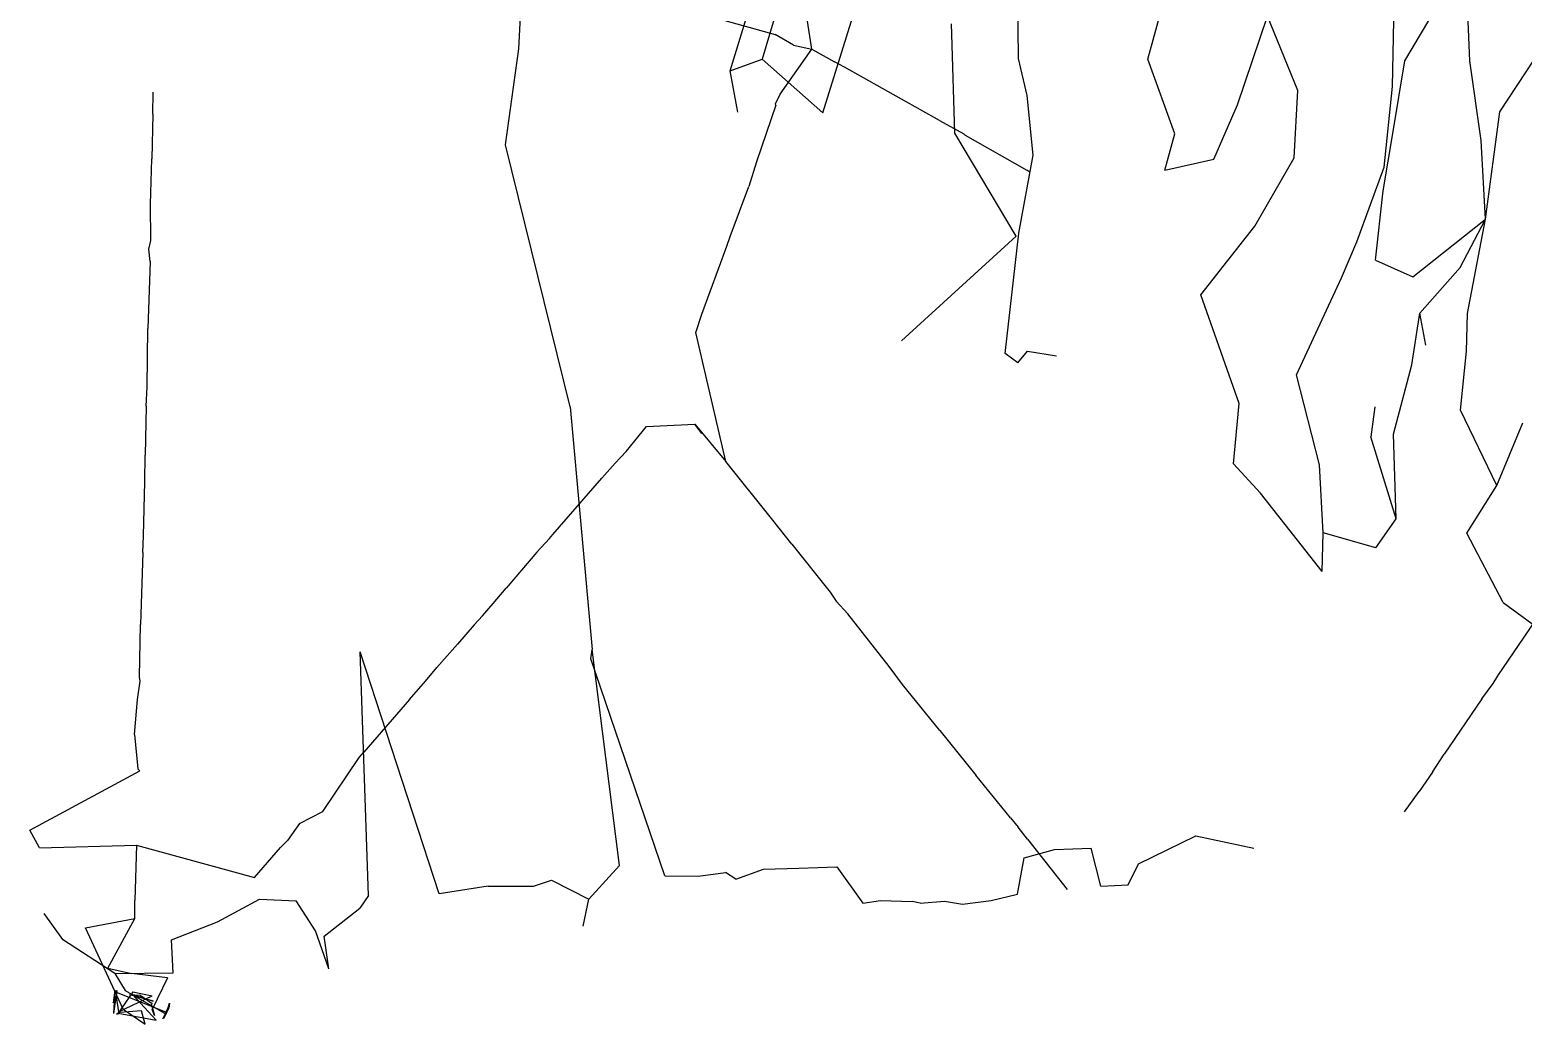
# Model space of a CAD drawing. Extents: x -744176.4 to -744149.3, y -1044958.5 to -1044927.3.
# Drawn here: x -744169.6 to -744159.39, y -1044958.45 to -1044951.66 of the extents above; entities that cross this region are included whole.
import ezdxf

# ---------------------------------------------------------------- set-up
doc = ezdxf.new("R2010")
doc.units = 0

msp = doc.modelspace()

# ---------------------------------------------------------------- linework, layer by layer
at = {"layer": 'SKELETON'}
for p, q in [((-744166.251999, -1044951.789001, 195.556), (-744166.223007, -1044951.213989, 195.565994)), ((-744164.404007, -1044951.22998, 195.511002), (-744164.589996, -1044951.859009, 195.520004)), ((-744162.837997, -1044951.853027, 195.457001), (-744162.843002, -1044951.346985, 195.468994)), ((-744161.953995, -1044951.857971, 195.453003), (-744161.800003, -1044951.30603, 195.449997)), ((-744159.751999, -1044951.869019, 195.397995), (-744159.774002, -1044951.356995, 195.395004)), ((-744165.024002, -1044951.544006, 200.873993), (-744164.5, -1044951.690002, 200.860001)), ((-744164.809006, -1044951.939026, 195.522003), (-744164.695999, -1044951.572998, 195.520004)), ((-744164.175003, -1044952.226013, 195.498993), (-744163.968994, -1044951.567017, 195.494003)), ((-744161.341003, -1044952.169983, 195.425995), (-744161.134995, -1044951.564026, 195.427002)), ((-744160.927994, -1044952.072021, 195.425995), (-744161.134995, -1044951.564026, 195.427002)), ((-744164.25, -1044951.789978, 200.865005), (-744164.279999, -1044951.599976, 200.914001)), ((-744163.292999, -1044951.687988, 195.477997), (-744163.296005, -1044951.617981, 195.475998)), ((-744160.279999, -1044952.046021, 195.397995), (-744160.270996, -1044951.594971, 195.395004)), ((-744160.195999, -1044951.869995, 195.397003), (-744160.031998, -1044951.593994, 195.395996)), ((-744164.376007, -1044951.763977, 201.003998), (-744164.5, -1044951.690002, 200.860001)), ((-744164.376007, -1044951.763977, 201.003998), (-744164.25, -1044951.789978, 200.865005)), ((-744163.272995, -1044952.36499, 195.473999), (-744163.292999, -1044951.687988, 195.477997)), ((-744166.343994, -1044952.44397, 195.542007), (-744166.251999, -1044951.789001, 195.556)), ((-744164.809006, -1044951.939026, 195.522003), (-744164.589996, -1044951.859009, 195.520004)), ((-744164.175003, -1044952.226013, 195.498993), (-744164.589996, -1044951.859009, 195.520004)), ((-744164.466003, -1044952.096985, 200.983994), (-744164.25, -1044951.789978, 200.865005)), ((-744164.25, -1044951.789978, 200.865005), (-744164.095001, -1044951.875977, 200.843002)), ((-744164.026993, -1044951.914001, 200.876007), (-744164.095001, -1044951.875977, 200.843002)), ((-744162.776993, -1044952.106018, 195.457001), (-744162.837997, -1044951.853027, 195.457001)), ((-744161.768997, -1044952.367981, 195.425995), (-744161.953995, -1044951.857971, 195.453003)), ((-744160.276001, -1044952.354004, 195.404999), (-744160.195999, -1044951.869995, 195.397003)), ((-744159.673996, -1044952.414978, 195.380005), (-744159.751999, -1044951.869019, 195.397995)), ((-744159.548004, -1044952.218994, 195.384995), (-744159.309998, -1044951.857971, 195.373001)), ((-744164.755997, -1044952.219971, 195.520996), (-744164.809006, -1044951.939026, 195.522003)), ((-744163.378006, -1044952.276978, 200.826996), (-744164.026993, -1044951.914001, 200.876007)), ((-744168.755005, -1044952.234009, 201.177994), (-744168.753006, -1044952.085022, 201.154999)), ((-744160.951996, -1044952.533997, 195.397003), (-744160.927994, -1044952.072021, 195.425995)), ((-744160.337997, -1044952.596008, 195.397003), (-744160.279999, -1044952.046021, 195.397995)), ((-744164.496002, -1044952.174011, 201.005005), (-744164.628998, -1044952.560974, 200.998993)), ((-744164.498001, -1044952.164978, 200.992004), (-744164.466003, -1044952.096985, 200.983994)), ((-744164.496002, -1044952.174011, 201.005005), (-744164.498001, -1044952.164978, 200.992004)), ((-744162.737, -1044952.513977, 195.468994), (-744162.776993, -1044952.106018, 195.457001)), ((-744161.501999, -1044952.541992, 195.421997), (-744161.341003, -1044952.169983, 195.425995)), ((-744168.755005, -1044952.234009, 201.177994), (-744168.761993, -1044952.539001, 201.184998)), ((-744163.378006, -1044952.276978, 200.826996), (-744163.210999, -1044952.369019, 200.834)), ((-744159.645996, -1044952.953003, 195.369995), (-744159.548004, -1044952.218994, 195.384995)), ((-744162.854004, -1044953.06897, 195.457001), (-744163.272995, -1044952.36499, 195.473999)), ((-744163.203003, -1044952.379028, 200.843002), (-744163.210999, -1044952.369019, 200.834)), ((-744163.203003, -1044952.379028, 200.843002), (-744162.781006, -1044952.617981, 200.811996)), ((-744161.837997, -1044952.617981, 195.436005), (-744161.768997, -1044952.367981, 195.425995)), ((-744160.343994, -1044952.758972, 195.393997), (-744160.276001, -1044952.354004, 195.404999)), ((-744165.901001, -1044954.234009, 195.5), (-744166.343994, -1044952.44397, 195.542007)), ((-744159.645996, -1044952.953003, 195.369995), (-744159.673996, -1044952.414978, 195.380005)), ((-744168.770996, -1044952.849976, 201.218994), (-744168.761993, -1044952.539001, 201.184998)), ((-744164.628998, -1044952.560974, 200.998993), (-744164.679993, -1044952.72998, 201.022003)), ((-744162.834, -1044953.046997, 195.455002), (-744162.737, -1044952.513977, 195.468994)), ((-744161.837997, -1044952.617981, 195.436005), (-744161.501999, -1044952.541992, 195.421997)), ((-744161.222, -1044953.000977, 195.427002), (-744160.951996, -1044952.533997, 195.397003)), ((-744160.524994, -1044953.106018, 195.397003), (-744160.337997, -1044952.596008, 195.397003)), ((-744162.759995, -1044952.632019, 200.811996), (-744162.781006, -1044952.617981, 200.811996)), ((-744164.807999, -1044953.070007, 201.029999), (-744164.679993, -1044952.72998, 201.022003)), ((-744160.395996, -1044953.232971, 195.395004), (-744160.343994, -1044952.758972, 195.393997)), ((-744168.768997, -1044953.096985, 201.255005), (-744168.770996, -1044952.849976, 201.218994)), ((-744161.589996, -1044953.469971, 195.423996), (-744161.222, -1044953.000977, 195.427002)), ((-744160.141006, -1044953.346985, 195.373001), (-744159.645996, -1044952.953003, 195.369995)), ((-744159.819, -1044953.281982, 195.365005), (-744159.645996, -1044952.953003, 195.369995)), ((-744159.768005, -1044953.596985, 195.365005), (-744159.645996, -1044952.953003, 195.369995)), ((-744168.781006, -1044953.156006, 201.238998), (-744168.768997, -1044953.096985, 201.255005)), ((-744164.830994, -1044953.135986, 201.029999), (-744164.807999, -1044953.070007, 201.029999)), ((-744163.638, -1044953.78302, 195.423996), (-744162.854004, -1044953.06897, 195.457001)), ((-744162.929001, -1044953.869019, 195.404999), (-744162.834, -1044953.046997, 195.455002)), ((-744160.628998, -1044953.35199, 195.403), (-744160.524994, -1044953.106018, 195.397003)), ((-744168.772995, -1044953.242004, 201.25), (-744168.781006, -1044953.156006, 201.238998)), ((-744165.001999, -1044953.601013, 201.054001), (-744164.830994, -1044953.135986, 201.029999)), ((-744168.772995, -1044953.242004, 201.25), (-744168.787994, -1044953.700012, 201.279999)), ((-744160.395996, -1044953.232971, 195.395004), (-744160.141006, -1044953.346985, 195.373001)), ((-744160.093002, -1044953.593994, 195.373001), (-744159.819, -1044953.281982, 195.365005)), ((-744160.938004, -1044954.015015, 195.389008), (-744160.628998, -1044953.35199, 195.403)), ((-744161.328003, -1044954.210999, 195.389999), (-744161.589996, -1044953.469971, 195.423996)), ((-744165.042007, -1044953.72699, 201.061005), (-744165.001999, -1044953.601013, 201.054001)), ((-744160.149002, -1044953.947021, 195.384995), (-744160.093002, -1044953.593994, 195.373001)), ((-744160.052002, -1044953.812988, 195.386993), (-744160.093002, -1044953.593994, 195.373001)), ((-744159.776001, -1044953.853027, 195.365005), (-744159.768005, -1044953.596985, 195.365005)), ((-744168.792999, -1044954.096985, 201.306), (-744168.787994, -1044953.700012, 201.279999)), ((-744164.837006, -1044954.609009, 201.115005), (-744165.042007, -1044953.72699, 201.061005)), ((-744162.843002, -1044953.932983, 195.404999), (-744162.929001, -1044953.869019, 195.404999)), ((-744162.843002, -1044953.932983, 195.404999), (-744162.774994, -1044953.853027, 195.408997)), ((-744162.774994, -1044953.853027, 195.408997), (-744162.578003, -1044953.88501, 195.406006)), ((-744159.815002, -1044954.257996, 195.371994), (-744159.776001, -1044953.853027, 195.365005)), ((-744160.779007, -1044954.630005, 195.376999), (-744160.938004, -1044954.015015, 195.389008)), ((-744160.274994, -1044954.421021, 195.380997), (-744160.149002, -1044953.947021, 195.384995)), ((-744168.798996, -1044954.22998, 201.311996), (-744168.792999, -1044954.096985, 201.306)), ((-744168.798996, -1044954.22998, 201.311996), (-744168.806, -1044954.564026, 201.347)), ((-744161.367996, -1044954.624023, 195.367004), (-744161.328003, -1044954.210999, 195.389999)), ((-744165.901001, -1044954.234009, 195.5), (-744165.751007, -1044955.893005, 195.544006)), ((-744160.401001, -1044954.234009, 195.376007), (-744160.429993, -1044954.439026, 195.376007)), ((-744159.567001, -1044954.771973, 195.358994), (-744159.815002, -1044954.257996, 195.371994)), ((-744165.518997, -1044954.539978, 201.123993), (-744165.380005, -1044954.369995, 201.123001)), ((-744165.380005, -1044954.369995, 201.123001), (-744165.048996, -1044954.353027, 201.091003)), ((-744165.001007, -1044954.416992, 201.093994), (-744165.048996, -1044954.353027, 201.091003)), ((-744165.048996, -1044954.353027, 201.091003), (-744164.837006, -1044954.609009, 201.115005)), ((-744160.255997, -1044955.000977, 195.358002), (-744160.274994, -1044954.421021, 195.380997)), ((-744159.567001, -1044954.771973, 195.358994), (-744159.391006, -1044954.344971, 195.358002)), ((-744160.255997, -1044955.000977, 195.358002), (-744160.429993, -1044954.439026, 195.376007)), ((-744168.809998, -1044954.747009, 201.376999), (-744168.806, -1044954.564026, 201.347)), ((-744165.684998, -1044954.723022, 201.153), (-744165.595001, -1044954.619019, 201.141006)), ((-744165.518997, -1044954.539978, 201.123993), (-744165.595001, -1044954.619019, 201.141006)), ((-744164.516006, -1044955.01001, 201.126999), (-744164.837006, -1044954.609009, 201.115005)), ((-744161.182999, -1044954.823975, 195.369995), (-744161.367996, -1044954.624023, 195.367004)), ((-744160.753998, -1044955.094971, 195.352005), (-744160.779007, -1044954.630005, 195.376999)), ((-744166.020004, -1044955.107971, 201.186996), (-744165.684998, -1044954.723022, 201.153)), ((-744168.819, -1044955.116028, 201.371994), (-744168.809998, -1044954.747009, 201.376999)), ((-744160.761993, -1044955.359009, 195.345993), (-744161.182999, -1044954.823975, 195.369995)), ((-744159.772995, -1044955.098022, 195.375), (-744159.567001, -1044954.771973, 195.358994)), ((-744164.386002, -1044955.171997, 201.132004), (-744164.516006, -1044955.01001, 201.126999)), ((-744160.393997, -1044955.197998, 195.341995), (-744160.255997, -1044955.000977, 195.358002)), ((-744168.822006, -1044955.229004, 201.395996), (-744168.819, -1044955.116028, 201.371994)), ((-744166.130005, -1044955.228027, 201.207993), (-744166.042999, -1044955.133972, 201.186996)), ((-744166.042999, -1044955.133972, 201.186996), (-744166.020004, -1044955.107971, 201.186996)), ((-744160.761993, -1044955.359009, 195.345993), (-744160.753998, -1044955.094971, 195.352005)), ((-744160.393997, -1044955.197998, 195.341995), (-744160.753998, -1044955.094971, 195.352005)), ((-744159.524002, -1044955.570984, 195.332993), (-744159.772995, -1044955.098022, 195.375)), ((-744168.822006, -1044955.229004, 201.395996), (-744168.837997, -1044955.723022, 201.429001)), ((-744166.130005, -1044955.228027, 201.207993), (-744166.339005, -1044955.473022, 201.238007)), ((-744164.386002, -1044955.171997, 201.132004), (-744164.125, -1044955.502014, 201.113998)), ((-744166.429001, -1044955.578003, 201.240005), (-744166.339005, -1044955.473022, 201.238007)), ((-744164.125, -1044955.502014, 201.113998), (-744164.084, -1044955.562988, 201.113998)), ((-744166.501007, -1044955.663025, 201.240997), (-744166.429001, -1044955.578003, 201.240005)), ((-744164.003006, -1044955.650024, 201.141006), (-744164.084, -1044955.562988, 201.113998)), ((-744163.720993, -1044956.01001, 201.123993), (-744164.003006, -1044955.650024, 201.141006)), ((-744159.524002, -1044955.570984, 195.332993), (-744159.270004, -1044955.758972, 195.328995)), ((-744168.845993, -1044956.080017, 201.455002), (-744168.837997, -1044955.723022, 201.429001)), ((-744166.557999, -1044955.723999, 201.255005), (-744166.671997, -1044955.856018, 201.266998)), ((-744166.557999, -1044955.723999, 201.255005), (-744166.501007, -1044955.663025, 201.240997)), ((-744159.561005, -1044956.072998, 201), (-744159.307007, -1044955.702026, 200.964996)), ((-744166.813995, -1044956.015015, 201.281006), (-744166.671997, -1044955.856018, 201.266998)), ((-744167.281006, -1044957.572998, 195.552002), (-744167.337997, -1044955.909973, 195.533005)), ((-744166.798004, -1044957.562988, 195.528), (-744167.337997, -1044955.909973, 195.533005)), ((-744165.761002, -1044955.95697, 195.490005), (-744165.751007, -1044955.893005, 195.544006)), ((-744165.253998, -1044957.439026, 195.494003), (-744165.761002, -1044955.95697, 195.490005)), ((-744165.565002, -1044957.369995, 195.498001), (-744165.751007, -1044955.893005, 195.544006)), ((-744166.889999, -1044956.109009, 201.302002), (-744166.813995, -1044956.015015, 201.281006)), ((-744163.630997, -1044956.130981, 201.132004), (-744163.720993, -1044956.01001, 201.123993)), ((-744168.860001, -1044956.234009, 201.459), (-744168.841003, -1044956.109009, 201.466995)), ((-744168.841003, -1044956.109009, 201.466995), (-744168.845993, -1044956.080017, 201.455002)), ((-744167.001007, -1044956.234009, 201.311996), (-744166.889999, -1044956.109009, 201.302002)), ((-744163.375, -1044956.447021, 201.143005), (-744163.630997, -1044956.130981, 201.132004)), ((-744159.671005, -1044956.231018, 201.020996), (-744159.591995, -1044956.125977, 200.998993)), ((-744159.591995, -1044956.125977, 200.998993), (-744159.561005, -1044956.072998, 201)), ((-744168.880005, -1044956.473022, 201.505005), (-744168.860001, -1044956.234009, 201.459)), ((-744167.001007, -1044956.234009, 201.311996), (-744167.311996, -1044956.594971, 201.341003)), ((-744159.671005, -1044956.231018, 201.020996), (-744159.927002, -1044956.609009, 201.050995)), ((-744168.880005, -1044956.473022, 201.505005), (-744168.856003, -1044956.708984, 201.496994)), ((-744163.375, -1044956.447021, 201.143005), (-744163.130005, -1044956.752014, 201.154007)), ((-744167.593002, -1044957, 201.304993), (-744167.343994, -1044956.632019, 201.343002)), ((-744167.343994, -1044956.632019, 201.343002), (-744167.311996, -1044956.594971, 201.341003)), ((-744160.007004, -1044956.731018, 201.054001), (-744159.927002, -1044956.609009, 201.050995)), ((-744169.595001, -1044957.127991, 201.707001), (-744168.843002, -1044956.721008, 201.526993)), ((-744168.856003, -1044956.708984, 201.496994), (-744168.843002, -1044956.721008, 201.526993)), ((-744162.891998, -1044957.04303, 201.175995), (-744163.130005, -1044956.752014, 201.154007)), ((-744160.007004, -1044956.731018, 201.054001), (-744160.098007, -1044956.864014, 201.067993)), ((-744160.199997, -1044957.002991, 201.085999), (-744160.098007, -1044956.864014, 201.067993)), ((-744167.751999, -1044957.080994, 201.358002), (-744167.832993, -1044957.197021, 201.410004)), ((-744167.751999, -1044957.080994, 201.358002), (-744167.593002, -1044957, 201.304993)), ((-744162.891998, -1044957.04303, 201.175995), (-744162.839996, -1044957.106018, 201.179001)), ((-744169.529999, -1044957.247986, 201.705002), (-744169.595001, -1044957.127991, 201.707001)), ((-744162.774994, -1044957.189026, 201.175995), (-744162.839996, -1044957.106018, 201.179001)), ((-744162.774994, -1044957.189026, 201.175995), (-744162.505005, -1044957.531982, 201.177002)), ((-744162.016998, -1044957.357971, 195.406998), (-744161.625, -1044957.166016, 195.375)), ((-744161.625, -1044957.166016, 195.375), (-744161.227997, -1044957.250977, 195.365997)), ((-744169.529999, -1044957.247986, 201.705002), (-744168.865005, -1044957.22998, 201.559998)), ((-744168.865005, -1044957.22998, 201.559998), (-744168.878006, -1044957.607971, 201.585007)), ((-744168.865005, -1044957.22998, 201.559998), (-744168.059998, -1044957.452026, 201.436996)), ((-744168.059998, -1044957.452026, 201.436996), (-744167.882004, -1044957.244995, 201.425995)), ((-744167.882004, -1044957.244995, 201.425995), (-744167.832993, -1044957.197021, 201.410004)), ((-744162.798996, -1044957.315979, 195.434006), (-744162.591995, -1044957.258972, 195.436005)), ((-744162.591995, -1044957.258972, 195.436005), (-744162.339996, -1044957.250977, 195.429001)), ((-744162.274002, -1044957.51001, 195.436996), (-744162.339996, -1044957.250977, 195.429001)), ((-744165.565002, -1044957.369995, 195.498001), (-744165.774994, -1044957.598022, 195.548004)), ((-744164.770004, -1044957.461975, 195.498993), (-744164.580994, -1044957.393005, 195.483002)), ((-744164.580994, -1044957.393005, 195.483002), (-744164.339005, -1044957.387024, 195.488007)), ((-744164.339005, -1044957.387024, 195.488007), (-744164.080002, -1044957.379028, 195.483002)), ((-744164.080002, -1044957.379028, 195.483002), (-744163.901001, -1044957.625977, 195.490997)), ((-744162.843994, -1044957.564026, 195.473999), (-744162.798996, -1044957.315979, 195.434006)), ((-744162.087997, -1044957.5, 195.427002), (-744162.016998, -1044957.357971, 195.406998)), ((-744166.151993, -1044957.510986, 195.498001), (-744166.029999, -1044957.468994, 195.5)), ((-744166.029999, -1044957.468994, 195.5), (-744165.774994, -1044957.598022, 195.548004)), ((-744165.253998, -1044957.439026, 195.494003), (-744165.026001, -1044957.440979, 195.488998)), ((-744165.026001, -1044957.440979, 195.488998), (-744164.839996, -1044957.416992, 195.487)), ((-744164.770004, -1044957.461975, 195.498993), (-744164.839996, -1044957.416992, 195.487)), ((-744167.281006, -1044957.572998, 195.552002), (-744167.339996, -1044957.659973, 195.647995)), ((-744166.462006, -1044957.510986, 195.5), (-744166.798004, -1044957.562988, 195.528)), ((-744166.462006, -1044957.510986, 195.5), (-744166.151993, -1044957.510986, 195.498001)), ((-744165.813004, -1044957.783997, 195.559006), (-744165.774994, -1044957.598022, 195.548004)), ((-744163.024002, -1044957.609009, 195.487), (-744162.843994, -1044957.564026, 195.473999)), ((-744162.274002, -1044957.51001, 195.436996), (-744162.087997, -1044957.5, 195.427002)), ((-744169.5, -1044957.695984, 195.582993), (-744169.371002, -1044957.874023, 195.746994)), ((-744168.878006, -1044957.731018, 201.600998), (-744168.878006, -1044957.607971, 201.585007)), ((-744168.313004, -1044957.754028, 195.716995), (-744168.026001, -1044957.599976, 195.548004)), ((-744168.026001, -1044957.599976, 195.548004), (-744167.774994, -1044957.611023, 195.548004)), ((-744167.641998, -1044957.815002, 195.686996), (-744167.774994, -1044957.611023, 195.548004)), ((-744167.584, -1044957.851013, 195.694), (-744167.339996, -1044957.659973, 195.647995)), ((-744163.901001, -1044957.625977, 195.490997), (-744163.779999, -1044957.607971, 195.488007)), ((-744163.779999, -1044957.607971, 195.488007), (-744163.563995, -1044957.616028, 195.496002)), ((-744163.509995, -1044957.625977, 195.498993), (-744163.563995, -1044957.616028, 195.496002)), ((-744163.509995, -1044957.625977, 195.498993), (-744163.343994, -1044957.612, 195.496002)), ((-744163.343994, -1044957.612, 195.496002), (-744163.218994, -1044957.633972, 195.492996)), ((-744163.218994, -1044957.633972, 195.492996), (-744163.024002, -1044957.609009, 195.487)), ((-744169.214005, -1044957.794983, 201.744003), (-744168.878006, -1044957.731018, 201.600998)), ((-744168.957993, -1044958.351013, 201.996002), (-744169.214005, -1044957.794983, 201.744003)), ((-744169.063004, -1044958.070984, 201.770996), (-744168.878006, -1044957.731018, 201.600998)), ((-744168.626999, -1044957.877991, 195.740005), (-744168.313004, -1044957.754028, 195.716995)), ((-744169.014999, -1044958.107971, 195.759995), (-744169.371002, -1044957.874023, 195.746994)), ((-744168.615997, -1044958.10199, 195.748001), (-744168.626999, -1044957.877991, 195.740005)), ((-744167.550995, -1044958.075989, 195.673004), (-744167.641998, -1044957.815002, 195.686996)), ((-744167.550995, -1044958.075989, 195.673004), (-744167.584, -1044957.851013, 195.694)), ((-744169.063004, -1044958.070984, 201.770996), (-744168.899994, -1044958.107971, 201.623001)), ((-744169.014999, -1044958.107971, 195.759995), (-744168.615997, -1044958.10199, 195.748001)), ((-744169.014999, -1044958.107971, 195.759995), (-744168.944, -1044958.223999, 195.996002)), ((-744168.654999, -1044958.135986, 201.5), (-744168.899994, -1044958.107971, 201.623001)), ((-744168.654999, -1044958.135986, 201.5), (-744168.759003, -1044958.354004, 201.248993)), ((-744169.014008, -1044958.221985, 198.395004), (-744169.026001, -1044958.307007, 198.496002)), ((-744169.026001, -1044958.307007, 198.496002), (-744169.005997, -1044958.265991, 198.746994)), ((-744169.014008, -1044958.221985, 198.395004), (-744169.024002, -1044958.380005, 198.147995)), ((-744169, -1044958.223999, 197.996994), (-744169.024002, -1044958.380005, 198.147995)), ((-744169.009003, -1044958.232971, 197.927002), (-744169, -1044958.223999, 197.996994)), ((-744169.009003, -1044958.232971, 197.927002), (-744168.664001, -1044958.370972, 197.748993)), ((-744169.005997, -1044958.265991, 198.746994), (-744168.990005, -1044958.369019, 198.998993)), ((-744168.891006, -1044958.232971, 199.397995), (-744168.992004, -1044958.377014, 199.520996)), ((-744168.990005, -1044958.369019, 198.998993), (-744168.759995, -1044958.26001, 199.248993)), ((-744168.944, -1044958.223999, 195.996002), (-744168.662994, -1044958.383972, 196.393997)), ((-744168.914993, -1044958.25, 200.429001), (-744168.761002, -1044958.291016, 200.248993)), ((-744168.914993, -1044958.25, 200.429001), (-744168.841003, -1044958.254028, 200.5)), ((-744168.893997, -1044958.25, 199.893997), (-744168.731995, -1044958.427002, 199.746994)), ((-744168.893997, -1044958.25, 199.893997), (-744168.751999, -1044958.296997, 200)), ((-744168.891006, -1044958.232971, 199.397995), (-744168.759995, -1044958.26001, 199.248993)), ((-744168.841003, -1044958.254028, 200.5), (-744168.759003, -1044958.312988, 200.746994)), ((-744168.759003, -1044958.312988, 200.746994), (-744168.766998, -1044958.314026, 200.998993)), ((-744168.751999, -1044958.296997, 200), (-744168.761002, -1044958.291016, 200.248993)), ((-744168.662994, -1044958.383972, 196.393997), (-744168.641006, -1044958.309998, 196.496994)), ((-744168.641006, -1044958.309998, 196.496994), (-744168.645996, -1044958.343018, 196.744995)), ((-744169.003006, -1044958.38501, 203.897995), (-744168.975998, -1044958.36499, 203.998001)), ((-744169.003006, -1044958.38501, 203.897995), (-744168.983002, -1044958.369995, 203.748001)), ((-744168.996994, -1044958.383972, 203.643997), (-744168.983002, -1044958.369995, 203.748001)), ((-744168.990005, -1044958.375977, 203.395996), (-744168.996994, -1044958.383972, 203.643997)), ((-744168.992004, -1044958.377014, 199.520996), (-744168.731995, -1044958.427002, 199.746994)), ((-744168.990005, -1044958.375977, 203.395996), (-744168.985001, -1044958.375977, 203.154007)), ((-744168.985992, -1044958.375977, 202.921997), (-744168.977005, -1044958.367981, 202.998001)), ((-744168.985992, -1044958.375977, 202.921997), (-744168.979996, -1044958.374023, 202.645996)), ((-744168.977005, -1044958.367981, 202.998001), (-744168.985001, -1044958.375977, 203.154007)), ((-744168.830994, -1044958.362, 202.496994), (-744168.979996, -1044958.374023, 202.645996)), ((-744168.975998, -1044958.36499, 203.998001), (-744168.975006, -1044958.36499, 204.248993)), ((-744168.957993, -1044958.351013, 201.996002), (-744168.807999, -1044958.453003, 202.404999)), ((-744168.807999, -1044958.453003, 202.404999), (-744168.830994, -1044958.362, 202.496994)), ((-744168.766998, -1044958.314026, 200.998993), (-744168.744003, -1044958.39502, 200.998001)), ((-744168.744003, -1044958.39502, 200.998001), (-744168.759003, -1044958.354004, 201.248993)), ((-744168.656998, -1044958.353027, 197.494995), (-744168.684998, -1044958.416992, 197.645004)), ((-744168.684998, -1044958.416992, 197.645004), (-744168.664001, -1044958.370972, 197.748993)), ((-744168.679993, -1044958.413025, 197.391006), (-744168.656998, -1044958.353027, 197.494995)), ((-744168.675995, -1044958.40802, 197.145996), (-744168.679993, -1044958.413025, 197.391006)), ((-744168.656006, -1044958.364014, 196.998001), (-744168.675995, -1044958.40802, 197.145996)), ((-744168.645996, -1044958.343018, 196.744995), (-744168.667007, -1044958.387024, 196.953995)), ((-744168.667007, -1044958.387024, 196.953995), (-744168.656006, -1044958.364014, 196.998001))]:
    msp.add_line(p, q, dxfattribs=at)

doc.saveas('drawing.dxf')
